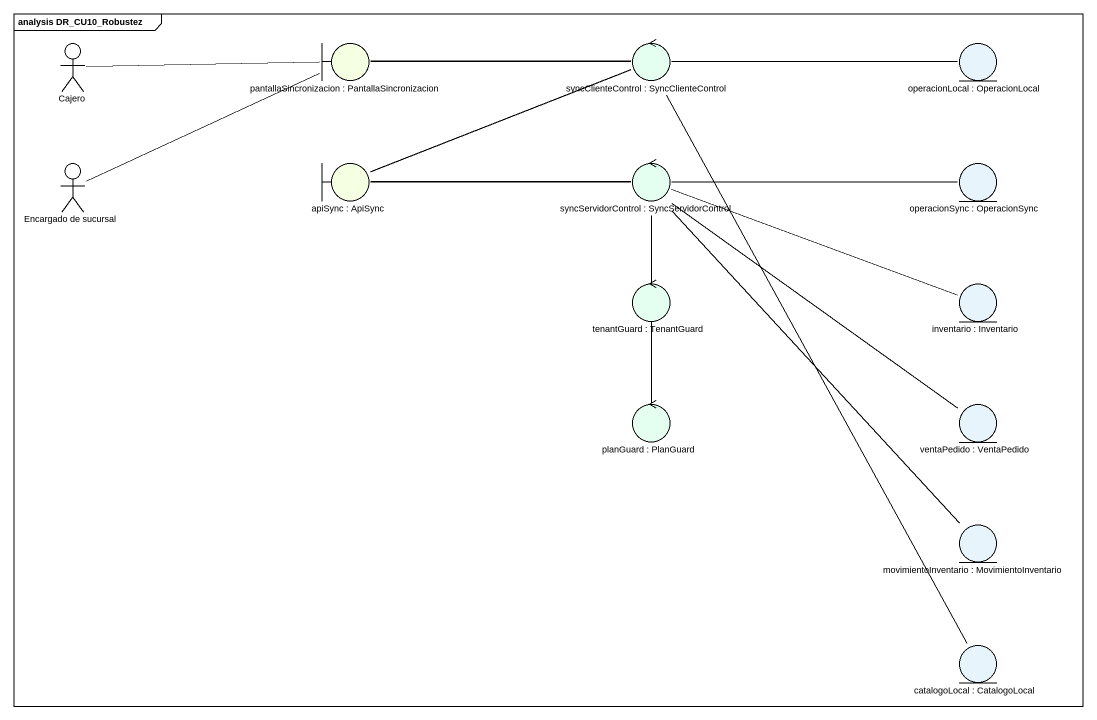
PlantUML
@startuml
mainframe analysis DR_CU10_Robustez
actor Cajero
boundary "pantallaSincronizacion : PantallaSincronizacion" as pantallaSincronizacion #F5FFE1
control "syncClienteControl : SyncClienteControl" as syncClienteControl #E4FFF0
entity "operacionLocal : OperacionLocal" as operacionLocal #E8F4FB
actor "Encargado de sucursal" as Encargado_de_sucursal
boundary "apiSync : ApiSync" as apiSync #F5FFE1
control "syncServidorControl : SyncServidorControl" as syncServidorControl #E4FFF0
entity "operacionSync : OperacionSync" as operacionSync #E8F4FB
control "tenantGuard : TenantGuard" as tenantGuard #E4FFF0
entity "inventario : Inventario" as inventario #E8F4FB
control "planGuard : PlanGuard" as planGuard #E4FFF0
entity "ventaPedido : VentaPedido" as ventaPedido #E8F4FB
entity "movimientoInventario : MovimientoInventario" as movimientoInventario #E8F4FB
entity "catalogoLocal : CatalogoLocal" as catalogoLocal #E8F4FB
Cajero -right- pantallaSincronizacion
pantallaSincronizacion -right- syncClienteControl
syncClienteControl -left- pantallaSincronizacion
syncClienteControl -right- operacionLocal
syncClienteControl -left- apiSync
syncClienteControl -- catalogoLocal
Encargado_de_sucursal -right- pantallaSincronizacion
apiSync -right- syncClienteControl
apiSync -right- syncServidorControl
syncServidorControl -left- apiSync
syncServidorControl -right- operacionSync
syncServidorControl -- tenantGuard
syncServidorControl -right- inventario
syncServidorControl -- planGuard
syncServidorControl -- ventaPedido
syncServidorControl -- movimientoInventario
@enduml
